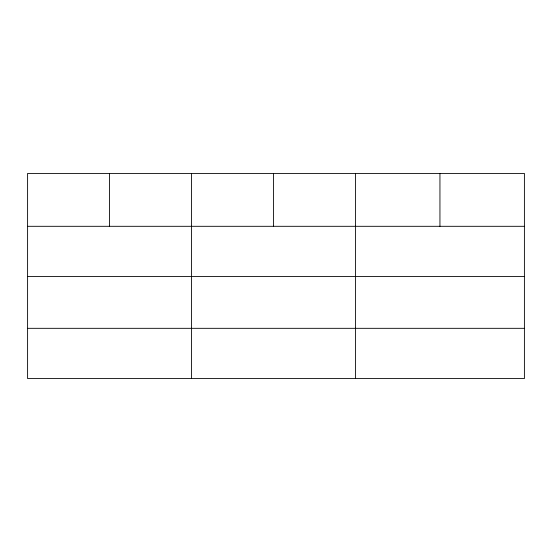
<?xml version="1.0" encoding="UTF-8"?>
<svg xmlns="http://www.w3.org/2000/svg" width="552" height="552" viewBox="0 0 552 552"><rect width="100%" height="100%" fill="white"/><g stroke="black" fill="none" stroke-linecap="round" stroke-linejoin="round"><path stroke-width="0.83" d="M524.4 276.552L524.4 173.425L27.6 173.425L27.6 378.575L524.4 378.575L524.4 276.552L27.6 276.552M27.6 226.306L524.4 226.306M27.6 328.323L524.4 328.323M439.944 173.425L439.944 226.306M355.488 173.425L355.488 378.575M273.516 173.425L273.516 226.306M191.544 173.425L191.544 378.575M109.572 173.425L109.572 226.306"/></g></svg>
